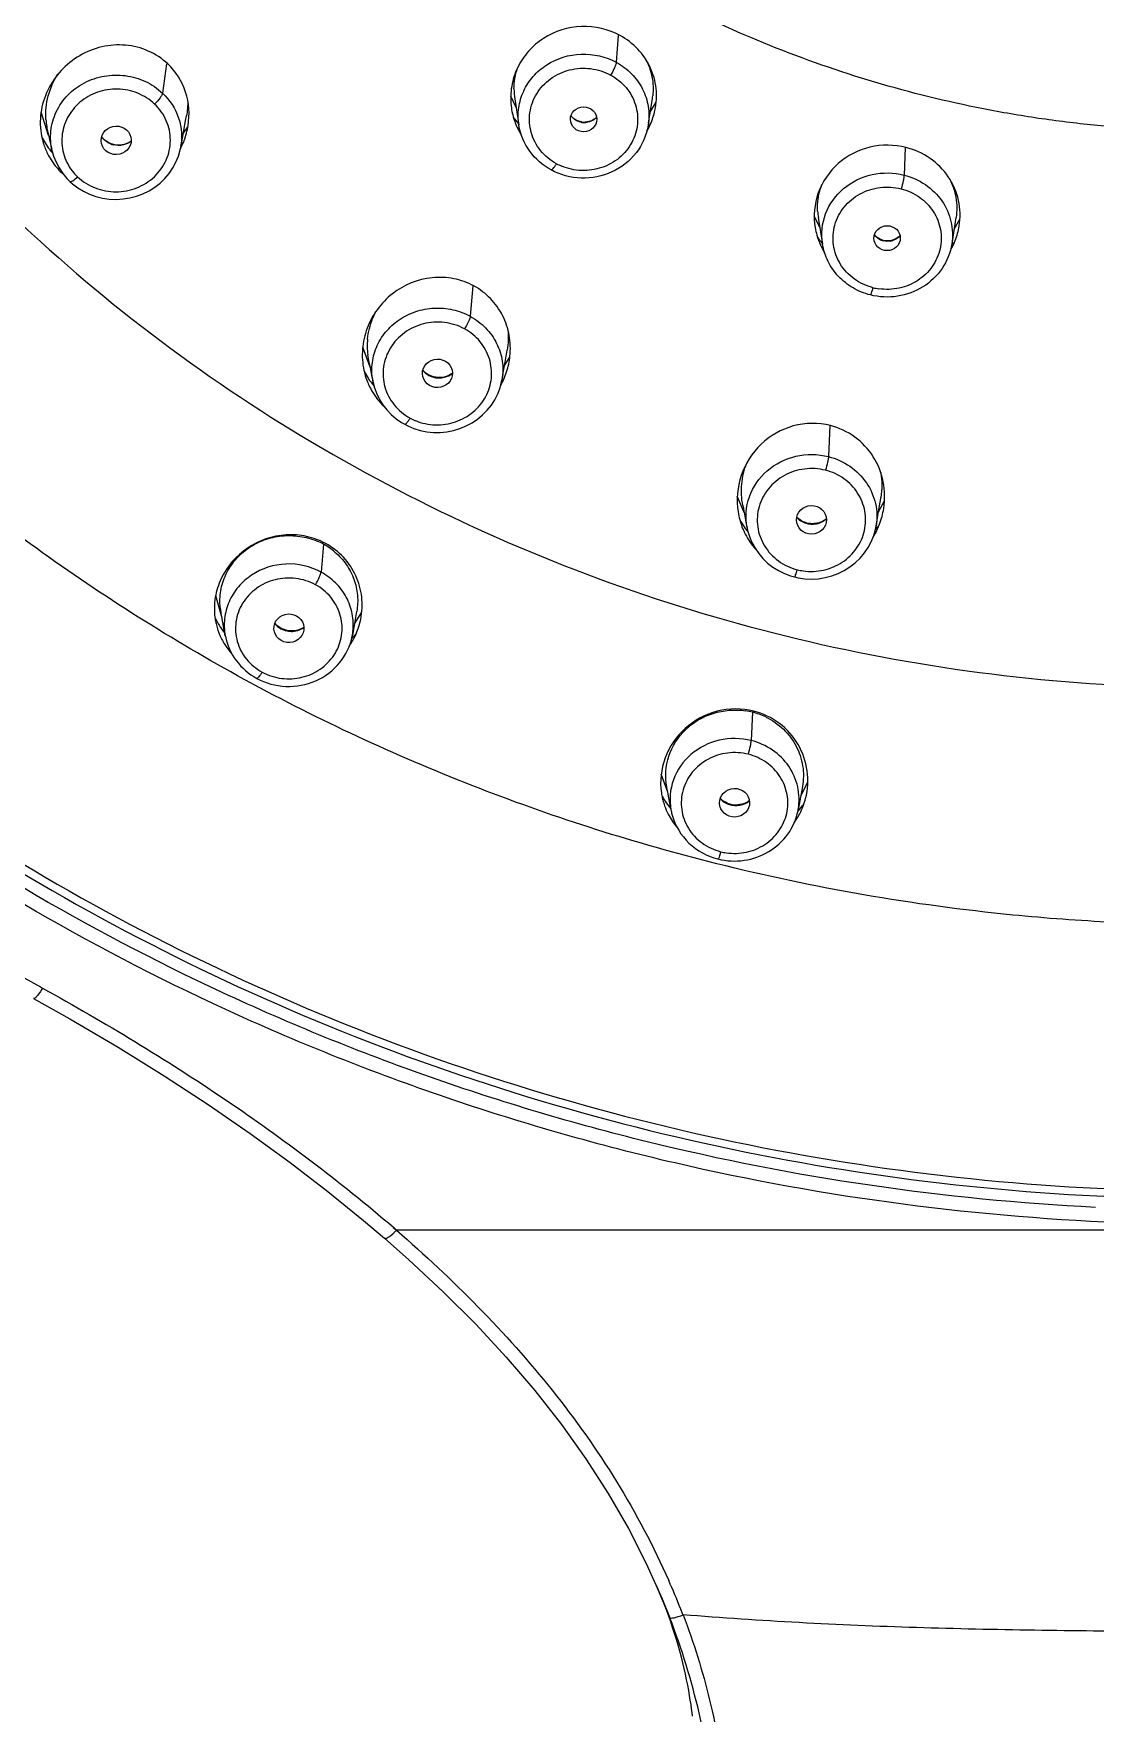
# Model space of a CAD drawing. Header units: millimetres. Extents: x 15137 to 17513, y -10160 to -6800.
# Drawn here: x 16501.85 to 16530.08, y -8333.62 to -8288.96 of the extents above; entities that cross this region are included whole.
import ezdxf

# ---------------------------------------------------------------- set-up
doc = ezdxf.new("R2010")
doc.units = ezdxf.units.MM

msp = doc.modelspace()

# ---------------------------------------------------------------- linework, layer by layer
at = {"linetype": 'Continuous'}
for p, q in [((16517.395, -8289.004), (16517.344, -8289.721)), ((16505.382, -8289.758), (16505.281, -8290.539)), ((16502.253, -8291.664), (16502.051, -8291.05)), ((16514.682, -8290.925), (16514.539, -8290.622)), ((16514.645, -8290.689), (16514.756, -8291.393)), ((16518.201, -8291.343), (16518.305, -8290.685)), ((16518.251, -8291.025), (16518.405, -8290.78)), ((16505.791, -8291.833), (16505.855, -8291.485)), ((16505.834, -8291.602), (16505.953, -8291.435)), ((16505.855, -8291.485), (16505.895, -8291.268)), ((16505.895, -8291.268), (16505.917, -8291.148)), ((16518.194, -8291.388), (16518.193, -8291.39)), ((16502.232, -8291.578), (16502.241, -8291.614)), ((16502.241, -8291.614), (16502.251, -8291.655)), ((16505.768, -8291.954), (16505.791, -8291.833)), ((16502.346, -8292.08), (16502.334, -8292.027)), ((16505.768, -8291.954), (16505.763, -8291.984)), ((16525.022, -8291.984), (16524.996, -8292.717)), ((16522.756, -8294.105), (16522.61, -8293.814)), ((16522.716, -8293.848), (16522.827, -8294.553)), ((16526.376, -8293.846), (16526.264, -8294.55)), ((16526.327, -8294.156), (16526.481, -8293.891)), ((16513.532, -8295.666), (16513.46, -8296.474)), ((16510.797, -8297.828), (16510.603, -8297.299)), ((16514.33, -8298.026), (16514.388, -8297.692)), ((16514.372, -8297.784), (16514.513, -8297.559)), ((16514.388, -8297.692), (16514.424, -8297.485)), ((16514.424, -8297.485), (16514.443, -8297.372)), ((16510.797, -8297.826), (16510.81, -8297.893)), ((16510.81, -8297.893), (16510.84, -8298.044)), ((16514.33, -8298.026), (16514.305, -8298.17)), ((16523.022, -8299.379), (16522.985, -8300.204)), ((16520.746, -8301.695), (16520.561, -8301.254)), ((16524.326, -8301.615), (16524.375, -8301.322)), ((16520.738, -8301.657), (16520.753, -8301.733)), ((16524.252, -8302.055), (16524.326, -8301.615)), ((16524.315, -8301.677), (16524.476, -8301.384)), ((16509.559, -8302.533), (16509.496, -8303.276)), ((16506.849, -8304.438), (16506.694, -8303.904)), ((16506.838, -8304.379), (16506.834, -8304.362)), ((16506.854, -8304.466), (16506.838, -8304.379)), ((16510.441, -8304.328), (16510.374, -8304.696)), ((16510.382, -8304.651), (16510.578, -8304.341)), ((16506.948, -8304.972), (16506.854, -8304.466)), ((16510.374, -8304.696), (16510.327, -8304.957)), ((16506.948, -8304.972), (16506.951, -8304.983)), ((16510.324, -8304.98), (16510.329, -8304.957)), ((16507.702, -8306.262), (16507.634, -8306.227)), ((16507.701, -8306.263), (16507.634, -8306.227)), ((16520.966, -8307), (16520.933, -8307.755)), ((16518.714, -8309.132), (16518.54, -8308.645)), ((16522.247, -8309.227), (16522.437, -8308.863)), ((16518.691, -8309.006), (16518.688, -8308.989)), ((16518.714, -8309.132), (16518.691, -8309.006)), ((16518.722, -8309.178), (16518.714, -8309.132)), ((16518.784, -8309.515), (16518.722, -8309.178)), ((16522.291, -8308.976), (16522.179, -8309.601)), ((16518.798, -8309.603), (16518.802, -8309.624)), ((16522.176, -8309.622), (16522.18, -8309.601)), ((16502.033, -8314.303), (16502.093, -8314.338)), ((16502.033, -8314.305), (16502.093, -8314.338)), ((16511.416, -8320.7), (16511.505, -8320.774)), ((16511.418, -8320.698), (16511.505, -8320.774)), ((16531.532, -8320.774), (16511.505, -8320.774)), ((16511.178, -8320.989), (16511.178, -8320.989)), ((16518.143, -8329.638), (16518.565, -8330.578)), ((16518.768, -8331.082), (16518.419, -8330.239)), ((16518.565, -8330.578), (16518.767, -8331.081))]:
    msp.add_line(p, q, dxfattribs=at)
for points in [[(16502.251, -8291.655), (16502.26, -8291.693), (16502.268, -8291.73), (16502.278, -8291.775)], [(16502.278, -8291.775), (16502.303, -8291.89), (16502.318, -8291.956), (16502.334, -8292.027)], [(16502.346, -8292.08), (16502.386, -8292.217), (16502.45, -8292.377), (16502.53, -8292.53), (16502.627, -8292.674), (16502.737, -8292.807), (16502.816, -8292.887)], [(16502.816, -8292.887), (16502.886, -8292.95), (16503.026, -8293.056), (16503.178, -8293.148), (16503.34, -8293.226), (16503.509, -8293.287), (16503.685, -8293.33), (16503.866, -8293.356), (16504.048, -8293.364), (16504.231, -8293.354), (16504.412, -8293.326), (16504.589, -8293.28), (16504.759, -8293.217), (16504.922, -8293.137), (16505.074, -8293.042), (16505.215, -8292.932), (16505.343, -8292.81), (16505.457, -8292.675), (16505.556, -8292.529), (16505.638, -8292.375), (16505.703, -8292.214), (16505.75, -8292.046), (16505.763, -8291.984)], [(16510.767, -8297.692), (16510.783, -8297.761), (16510.797, -8297.826)], [(16510.84, -8298.044), (16510.859, -8298.134), (16510.881, -8298.241)], [(16511.719, -8299.346), (16511.801, -8299.388), (16511.962, -8299.456), (16512.13, -8299.508), (16512.304, -8299.543), (16512.482, -8299.561), (16512.66, -8299.562), (16512.839, -8299.545), (16513.014, -8299.51), (16513.186, -8299.459), (16513.352, -8299.391), (16513.509, -8299.307), (16513.656, -8299.209), (16513.791, -8299.097), (16513.914, -8298.973), (16514.023, -8298.837), (16514.116, -8298.693), (16514.193, -8298.539), (16514.253, -8298.38), (16514.296, -8298.215), (16514.305, -8298.17)], [(16510.881, -8298.241), (16510.918, -8298.38), (16510.976, -8298.537), (16511.05, -8298.688), (16511.14, -8298.83), (16511.244, -8298.964), (16511.362, -8299.087), (16511.491, -8299.197), (16511.63, -8299.294), (16511.719, -8299.346)], [(16520.709, -8301.505), (16520.725, -8301.584), (16520.738, -8301.657)], [(16520.753, -8301.733), (16520.783, -8301.898), (16520.8, -8301.99), (16520.821, -8302.099)], [(16520.821, -8302.099), (16520.836, -8302.17), (16520.885, -8302.333), (16520.951, -8302.492), (16521.033, -8302.642), (16521.131, -8302.784), (16521.244, -8302.916), (16521.369, -8303.036), (16521.507, -8303.143), (16521.656, -8303.236), (16521.814, -8303.314), (16521.977, -8303.375), (16522.085, -8303.406)], [(16522.085, -8303.406), (16522.182, -8303.428), (16522.359, -8303.453), (16522.539, -8303.461), (16522.72, -8303.451), (16522.899, -8303.422), (16523.074, -8303.376), (16523.243, -8303.313), (16523.405, -8303.233), (16523.558, -8303.137), (16523.7, -8303.027), (16523.828, -8302.903), (16523.943, -8302.768), (16524.042, -8302.622), (16524.124, -8302.467), (16524.189, -8302.306), (16524.236, -8302.14), (16524.252, -8302.055)], [(16501.852, -8314.613), (16502.818, -8315.156), (16504.1, -8315.911), (16505.326, -8316.671), (16506.497, -8317.437), (16507.613, -8318.206), (16508.673, -8318.977), (16509.677, -8319.749), (16510.626, -8320.52), (16511.178, -8320.989)], [(16511.178, -8320.989), (16511.825, -8321.561), (16512.741, -8322.414), (16513.606, -8323.277), (16514.419, -8324.153), (16515.179, -8325.041), (16515.884, -8325.94), (16516.535, -8326.852), (16517.129, -8327.774), (16517.665, -8328.703), (16518.143, -8329.638)], [(16518.533, -8330.507), (16518.487, -8330.396), (16518.443, -8330.293), (16518.419, -8330.239)], [(16519.369, -8333.695), (16519.359, -8333.603), (16519.346, -8333.501), (16519.331, -8333.39), (16519.313, -8333.271), (16519.293, -8333.144), (16519.27, -8333.011), (16519.244, -8332.872), (16519.215, -8332.728), (16519.184, -8332.581), (16519.15, -8332.431), (16519.113, -8332.278), (16519.074, -8332.124), (16519.033, -8331.968), (16518.989, -8331.812), (16518.942, -8331.656), (16518.894, -8331.499), (16518.843, -8331.343), (16518.791, -8331.19), (16518.739, -8331.041), (16518.686, -8330.895), (16518.633, -8330.758), (16518.583, -8330.628), (16518.533, -8330.507)]]:
    msp.add_lwpolyline(points, dxfattribs=at)
for centre, radius, start, end in [((16516.313, -8290.426), 1.688, 180.1324, 189.0311), ((16516.376, -8290.673), 1.839, 186.4068, 192.5662), ((16516.683, -8290.433), 1.642, 351.1871, 353.6544), ((16516.564, -8290.604), 1.851, 341.5946, 347.6907), ((16504.069, -8291.122), 1.893, 183.5041, 189.3995), ((16504.02, -8291.13), 1.844, 189.4026, 194.0714), ((16503.968, -8291.081), 2.018, 339.0154, 350.9016), ((16516.382, -8290.671), 1.846, 192.5687, 203.8758), ((16516.372, -8289.989), 2.128, 213.9365, 217.4127), ((16516.38, -8289.982), 2.138, 217.4122, 220.2928), ((16516.364, -8290.679), 1.826, 203.8982, 205.2333), ((16516.373, -8290.674), 1.836, 205.2398, 211.0211), ((16516.497, -8290.869), 0.455, 257.5406, 273.5324), ((16516.499, -8290.836), 0.476, 260.2898, 272.6149), ((16516.514, -8290.586), 1.905, 329.6604, 335.5873), ((16516.588, -8289.948), 2.182, 317.1102, 320.078), ((16516.53, -8290.593), 1.887, 335.586, 341.5955), ((16503.875, -8291.331), 1.845, 190.9762, 195.3469), ((16503.923, -8290.814), 2.051, 205.0777, 209.3182), ((16503.866, -8291.334), 1.835, 195.3483, 198.2208), ((16503.843, -8291.342), 1.81, 198.2088, 207.8181), ((16503.91, -8290.82), 2.037, 209.3311, 215.0756), ((16504.083, -8291.4), 0.522, 215.7964, 226.5983), ((16504.072, -8291.393), 0.514, 216.9698, 226.6405), ((16504.112, -8291.361), 0.57, 248.0378, 255.0904), ((16503.925, -8291.066), 2.064, 333.4575, 339.0416), ((16516.379, -8290.67), 1.844, 211.0186, 212.2519), ((16503.832, -8291.346), 1.799, 207.859, 214.1198), ((16503.906, -8290.823), 2.032, 215.0721, 220.7531), ((16503.837, -8291.343), 1.805, 214.1096, 226.5626), ((16503.92, -8291.063), 2.07, 332.6147, 333.4588), ((16503.819, -8291.36), 1.78, 226.606, 228.5392), ((16503.963, -8291.773), 1.368, 220.1118, 226.5831), ((16516.497, -8291.03), 1.572, 241.8504, 247.4077), ((16524.379, -8293.581), 1.684, 183.3178, 189.1387), ((16524.475, -8293.813), 1.867, 189.4743, 195.5871), ((16524.628, -8293.78), 1.857, 344.7782, 350.8849), ((16524.47, -8293.815), 1.862, 195.5914, 204.2136), ((16524.439, -8293.139), 2.137, 215.2826, 220.3161), ((16524.477, -8293.811), 1.87, 204.2242, 206.6322), ((16524.443, -8293.136), 2.142, 220.3158, 220.9229), ((16524.556, -8294.034), 0.447, 239.5969, 255.7345), ((16524.559, -8294.036), 0.446, 279.7315, 287.86), ((16524.597, -8294.067), 0.391, 311.0134, 317.9586), ((16524.578, -8294.067), 0.408, 312.8693, 319.5082), ((16524.576, -8293.762), 1.912, 329.8545, 338.6774), ((16524.65, -8293.11), 2.176, 317.816, 319.6642), ((16524.609, -8293.775), 1.876, 338.6845, 344.7628), ((16524.483, -8293.808), 1.877, 206.6315, 207.8241), ((16524.489, -8293.805), 1.883, 207.8255, 211.5606), ((16524.557, -8294.147), 1.613, 256.2511, 261.7139), ((16512.696, -8297.274), 1.974, 174.4781, 186.456), ((16512.655, -8297.278), 1.933, 186.4794, 192.3686), ((16512.489, -8297.321), 2.039, 342.0641, 353.9746), ((16512.518, -8297.507), 1.926, 192.1217, 192.9051), ((16512.505, -8297.51), 1.913, 192.8981, 200.1649), ((16512.564, -8296.949), 2.161, 207.3069, 212.922), ((16512.472, -8297.522), 1.878, 200.1741, 204.5522), ((16512.535, -8296.968), 2.126, 212.918, 219.8988), ((16512.446, -8297.307), 2.085, 331.1934, 336.1631), ((16512.453, -8297.31), 2.077, 336.1613, 342.0648), ((16512.461, -8297.526), 1.866, 204.5615, 210.5539), ((16512.452, -8297.531), 1.855, 210.567, 226.1898), ((16512.556, -8297.91), 1.448, 241.3918, 247.6751), ((16522.283, -8300.974), 2.12, 350.5553, 351.3441), ((16522.551, -8301.366), 1.993, 188.9745, 194.9066), ((16522.43, -8301.266), 2.05, 345.0714, 351.0415), ((16522.519, -8301.374), 1.96, 194.9042, 202.6958), ((16522.61, -8300.758), 2.281, 210.9423, 216.4301), ((16522.506, -8301.379), 1.945, 202.7144, 203.2236), ((16522.508, -8301.378), 1.948, 203.2244, 207.1855), ((16522.575, -8300.784), 2.238, 216.4387, 219.2823), ((16522.558, -8301.416), 0.584, 255.8601, 269.5501), ((16522.559, -8301.42), 0.58, 269.506, 276.3954), ((16522.413, -8301.26), 2.068, 331.2385, 339.1023), ((16522.297, -8300.528), 2.522, 320.3415, 322.0121), ((16522.292, -8300.523), 2.529, 322.0116, 322.7109), ((16522.424, -8301.264), 2.056, 339.1022, 345.0599), ((16508.675, -8304.163), 1.855, 61.535, 67.2785), ((16508.677, -8304.138), 1.832, 55.4013, 61.2164), ((16508.684, -8304.127), 1.819, 49.5574, 55.4072), ((16522.494, -8301.386), 1.932, 207.1785, 221.447), ((16522.424, -8301.266), 2.056, 328.3858, 331.2335), ((16522.523, -8301.772), 1.486, 255.8005, 261.9765), ((16508.45, -8304.054), 1.645, 185.9482, 190.8061), ((16508.451, -8304.247), 1.792, 187.2923, 191.7864), ((16508.537, -8303.627), 2.047, 204.4716, 208.873), ((16508.457, -8304.246), 1.798, 191.7866, 196.1287), ((16508.455, -8304.246), 1.797, 196.1322, 205.8437), ((16508.549, -8303.62), 2.061, 208.8755, 211.7662), ((16508.56, -8303.614), 2.074, 211.7639, 212.5661), ((16508.57, -8303.607), 2.086, 212.5688, 216.2259), ((16508.578, -8303.602), 2.095, 216.2244, 218.3244), ((16508.708, -8304.269), 0.583, 241.4389, 255.4895), ((16508.71, -8304.258), 0.594, 255.5042, 269.3853), ((16508.71, -8304.266), 0.587, 269.4021, 272.9088), ((16508.668, -8303.423), 2.305, 315.9851, 319.9771), ((16508.812, -8304.681), 1.542, 349.69, 353.6494), ((16508.661, -8304.142), 1.929, 336.3552, 342.4716), ((16508.678, -8304.147), 1.91, 342.4713, 348.5924), ((16508.465, -8304.241), 1.808, 205.8647, 210.8039), ((16508.493, -8304.223), 1.841, 210.8273, 222.1351), ((16508.649, -8304.134), 1.943, 325.5543, 327.8133), ((16508.659, -8304.141), 1.931, 327.8208, 336.3499), ((16508.665, -8303.421), 2.309, 315.4561, 315.9859), ((16508.671, -8304.539), 1.581, 241.9851, 247.4783), ((16520.503, -8308.848), 1.905, 75.9497, 81.5915), ((16520.496, -8308.833), 1.892, 69.9309, 75.6215), ((16520.498, -8308.828), 1.887, 64.2311, 69.9377), ((16520.357, -8308.876), 1.834, 188.3837, 190.6856), ((16520.354, -8308.877), 1.831, 190.6852, 194.6986), ((16520.417, -8308.221), 2.11, 208.1474, 212.871), ((16520.344, -8308.879), 1.82, 194.6982, 199.5981), ((16520.432, -8308.211), 2.128, 212.87, 218.4633), ((16520.546, -8308.822), 1.893, 339.3314, 345.552), ((16520.345, -8308.878), 1.822, 199.6191, 207.3728), ((16520.368, -8308.866), 1.848, 207.3719, 213.6019), ((16520.431, -8308.212), 2.127, 218.4635, 219.5817), ((16520.358, -8309.315), 1.586, 191.2302, 195.6672), ((16520.53, -8308.84), 0.627, 255.861, 273.9321), ((16520.527, -8308.885), 0.596, 255.8189, 269.6571), ((16520.526, -8308.891), 0.59, 269.6689, 283.5996), ((16520.53, -8308.908), 0.572, 283.6485, 287.2099), ((16520.539, -8308.82), 1.9, 326.9268, 332.2799), ((16520.534, -8308.126), 2.228, 317.4735, 324.0359), ((16520.658, -8309.322), 1.547, 349.643, 350.457), ((16520.534, -8308.818), 1.906, 332.281, 339.3305), ((16520.374, -8308.862), 1.855, 213.6021, 220.137), ((16520.539, -8308.82), 1.901, 324.4047, 326.9208), ((16520.503, -8309.134), 1.623, 256.3833, 261.7835), ((16499.09, -8338.794), 21.49, 23.6156, 23.8947), ((16499.239, -8338.73), 21.328, 21.4073, 23.618), ((16501.334, -8337.842), 18.698, 13.0836, 21.1927), ((16499.389, -8338.67), 21.166, 21.224, 21.4047), ((16503.114, -8337.421), 16.869, 6.179, 13.0594)]:
    msp.add_arc(centre, radius, start, end, dxfattribs=at)
for centre, major_axis, ratio in [((16516.475, -8291.236), (0.35, 0.003), 0.945966), ((16504.049, -8291.795), (0.401, 0.012), 0.945419), ((16524.546, -8294.397), (0.35, 0.002), 0.946303), ((16512.589, -8297.991), (0.4, 0.011), 0.947067), ((16522.534, -8301.886), (0.4, 0.006), 0.948309), ((16508.641, -8304.768), (0.4, 0.024), 0.948578), ((16520.49, -8309.409), (0.4, 0.014), 0.951309)]:
    msp.add_ellipse(centre, major_axis=major_axis, ratio=ratio, dxfattribs=at)
for points, knots in [([(16564.381, -8314.305), (16567.838, -8312.393), (16574.372, -8307.927), (16582.642, -8299.515), (16589.031, -8289.732), (16593.285, -8278.952), (16595.236, -8267.588), (16594.805, -8256.082), (16592.012, -8244.879), (16586.965, -8234.412), (16579.866, -8225.082), (16570.989, -8217.243), (16560.678, -8211.19), (16549.326, -8207.149), (16537.365, -8205.269), (16525.245, -8205.622), (16513.431, -8208.191), (16506.013, -8211.338), (16502.506, -8213.238)], [0, 0, 0, 0, 0.063059, 0.125441, 0.187164, 0.248341, 0.309174, 0.36992, 0.430848, 0.492201, 0.554154, 0.616784, 0.680067, 0.743881, 0.808029, 0.872266, 0.936332, 1, 1, 1, 1]), ([(16502.093, -8213.463), (16497.504, -8215.994), (16488.982, -8222.199), (16479.11, -8234.384), (16472.88, -8248.597), (16470.746, -8263.867), (16472.861, -8279.139), (16479.075, -8293.36), (16488.931, -8305.555), (16497.446, -8311.769), (16502.033, -8314.305)], [0, 0, 0, 0, 0.127405, 0.252982, 0.376963, 0.500012, 0.623059, 0.747033, 0.872602, 1, 1, 1, 1]), ([(16490.158, -8251.407), (16489.65, -8252.986), (16488.825, -8256.206), (16488.192, -8261.145), (16488.171, -8266.121), (16488.96, -8272.713), (16491.477, -8280.74), (16496.759, -8289.411), (16504.008, -8296.685), (16512.829, -8302.17), (16522.734, -8305.58), (16529.718, -8306.35), (16533.207, -8306.35)], [0, 0, 0, 0, 0.061272, 0.122397, 0.183469, 0.244587, 0.367105, 0.490819, 0.6161, 0.742973, 0.87113, 1, 1, 1, 1]), ([(16531.493, -8320.6), (16527.392, -8320.489), (16521.239, -8319.722), (16513.34, -8317.528), (16505.742, -8314.591), (16496.91, -8309.567), (16489.304, -8302.901), (16484.189, -8296.776), (16479.789, -8290.222), (16475.648, -8281.264), (16473.108, -8269.763), (16473.112, -8261.917), (16473.535, -8258.058)], [0, 0, 0, 0, 0.128621, 0.192791, 0.256745, 0.383633, 0.509158, 0.571464, 0.633428, 0.756283, 0.878292, 1, 1, 1, 1]), ([(16530.083, -8320.168), (16526.073, -8319.969), (16520.07, -8319.093), (16512.382, -8316.802), (16505.001, -8313.8), (16496.437, -8308.756), (16489.077, -8302.147), (16484.132, -8296.106), (16479.879, -8289.657), (16475.878, -8280.868), (16473.419, -8269.607), (16473.414, -8261.928), (16473.816, -8258.149)], [0, 0, 0, 0, 0.128635, 0.19279, 0.256725, 0.383569, 0.509059, 0.571354, 0.633313, 0.75619, 0.878242, 1, 1, 1, 1]), ([(16474.227, -8258.183), (16473.821, -8261.955), (16473.821, -8269.622), (16476.281, -8280.866), (16481.092, -8291.405), (16488.051, -8300.796), (16496.862, -8308.657), (16507.161, -8314.669), (16518.518, -8318.591), (16526.49, -8319.707), (16530.492, -8319.881)], [0, 0, 0, 0, 0.121821, 0.243933, 0.366866, 0.491007, 0.616541, 0.743419, 0.871379, 1, 1, 1, 1]), ([(16474.536, -8258.22), (16474.124, -8261.975), (16474.112, -8269.607), (16476.545, -8280.804), (16481.324, -8291.302), (16488.244, -8300.658), (16497.013, -8308.492), (16507.268, -8314.484), (16518.578, -8318.393), (16526.519, -8319.506), (16530.505, -8319.679)], [0, 0, 0, 0, 0.121789, 0.243869, 0.366776, 0.490906, 0.616444, 0.743343, 0.871338, 1, 1, 1, 1]), ([(16533.207, -8291.55), (16532.71, -8291.55), (16531.717, -8291.524), (16530.231, -8291.419), (16528.752, -8291.249), (16526.796, -8290.924), (16524.388, -8290.345), (16520.66, -8289.069), (16516.281, -8286.831), (16513.195, -8284.401), (16511.798, -8283.056)], [0, 0, 0, 0, 0.063166, 0.12633, 0.189451, 0.252524, 0.378435, 0.50397, 0.753232, 1, 1, 1, 1]), ([(16517.445, -8289.007), (16517.137, -8288.839), (16516.414, -8288.669), (16515.533, -8288.947), (16514.994, -8289.41), (16514.7, -8289.852), (16514.539, -8290.355), (16514.529, -8290.706), (16514.548, -8290.878)], [0, 0, 0, 0, 0.250738, 0.502128, 0.627863, 0.752633, 0.876572, 1, 1, 1, 1]), ([(16505.419, -8289.763), (16505.269, -8289.621), (16504.915, -8289.387), (16504.298, -8289.232), (16503.659, -8289.28), (16503.062, -8289.518), (16502.561, -8289.92), (16502.2, -8290.449), (16502.015, -8291.056), (16502.025, -8291.48), (16502.064, -8291.683)], [0, 0, 0, 0, 0.123394, 0.247917, 0.373583, 0.499934, 0.626301, 0.752012, 0.876598, 1, 1, 1, 1]), ([(16518.373, -8290.999), (16518.414, -8290.809), (16518.436, -8290.412), (16518.275, -8289.839), (16517.938, -8289.346), (16517.619, -8289.102), (16517.445, -8289.007)], [0, 0, 0, 0, 0.248879, 0.497097, 0.746959, 1, 1, 1, 1]), ([(16514.756, -8291.389), (16514.732, -8291.238), (16514.729, -8290.926), (16514.862, -8290.476), (16515.122, -8290.079), (16515.607, -8289.663), (16516.407, -8289.414), (16517.064, -8289.568), (16517.344, -8289.721)], [0, 0, 0, 0, 0.121599, 0.243713, 0.367272, 0.492736, 0.746092, 1, 1, 1, 1]), ([(16518.119, -8289.624), (16518.2, -8289.775), (16518.318, -8290.1), (16518.333, -8290.446), (16518.314, -8290.614)], [0, 0, 0, 0, 0.503111, 1, 1, 1, 1]), ([(16502.179, -8291.237), (16502.166, -8291.029), (16502.21, -8290.603), (16502.384, -8290.213), (16502.498, -8290.037)], [0, 0, 0, 0, 0.498936, 1, 1, 1, 1]), ([(16502.346, -8292.076), (16502.305, -8291.904), (16502.282, -8291.543), (16502.43, -8291.02), (16502.745, -8290.57), (16503.194, -8290.239), (16503.728, -8290.059), (16504.294, -8290.046), (16504.836, -8290.203), (16505.148, -8290.414), (16505.281, -8290.539)], [0, 0, 0, 0, 0.121163, 0.242769, 0.366125, 0.491458, 0.61882, 0.74688, 0.874319, 1, 1, 1, 1]), ([(16505.961, -8291.4), (16506.007, -8291.107), (16505.966, -8290.49), (16505.634, -8289.966), (16505.419, -8289.763)], [0, 0, 0, 0, 0.501494, 1, 1, 1, 1]), ([(16515.755, -8292.417), (16515.595, -8292.328), (16515.306, -8292.093), (16515.05, -8291.603), (16515.011, -8291.054), (16515.199, -8290.535), (16515.581, -8290.127), (16516.01, -8289.929), (16516.38, -8289.871), (16516.756, -8289.882), (16517.03, -8289.971), (16517.194, -8290.059)], [0, 0, 0, 0, 0.125416, 0.248221, 0.369654, 0.491803, 0.616299, 0.743356, 0.807778, 0.872288, 1, 1, 1, 1]), ([(16517.194, -8290.059), (16517.349, -8290.144), (16517.629, -8290.369), (16517.886, -8290.837), (16517.942, -8291.364), (16517.786, -8291.872), (16517.444, -8292.287), (16517.046, -8292.507), (16516.694, -8292.59), (16516.332, -8292.611), (16516.059, -8292.551), (16515.893, -8292.482)], [0, 0, 0, 0, 0.125536, 0.248528, 0.370073, 0.492104, 0.616259, 0.742972, 0.807298, 0.871822, 1, 1, 1, 1]), ([(16517.344, -8289.721), (16517.343, -8289.741), (16517.329, -8289.789), (16517.282, -8289.904), (16517.233, -8289.996), (16517.194, -8290.059)], [0, 0, 0, 0, 0.160292, 0.403128, 1, 1, 1, 1]), ([(16517.344, -8289.721), (16517.493, -8289.802), (16517.765, -8290.006), (16518.062, -8290.417), (16518.219, -8290.893), (16518.219, -8291.227), (16518.194, -8291.388)], [0, 0, 0, 0, 0.255075, 0.506054, 0.753673, 1, 1, 1, 1]), ([(16505.07, -8290.831), (16504.94, -8290.708), (16504.629, -8290.51), (16504.089, -8290.402), (16503.543, -8290.487), (16503.067, -8290.755), (16502.726, -8291.173), (16502.573, -8291.683), (16502.63, -8292.211), (16502.804, -8292.521), (16502.916, -8292.654)], [0, 0, 0, 0, 0.126252, 0.254329, 0.382617, 0.509261, 0.633333, 0.755332, 0.876858, 1, 1, 1, 1]), ([(16505.281, -8290.539), (16505.279, -8290.558), (16505.258, -8290.603), (16505.192, -8290.704), (16505.122, -8290.781), (16505.07, -8290.831)], [0, 0, 0, 0, 0.155376, 0.39995, 1, 1, 1, 1]), ([(16505.281, -8290.539), (16505.473, -8290.721), (16505.773, -8291.18), (16505.81, -8291.728), (16505.763, -8291.984)], [0, 0, 0, 0, 0.504009, 1, 1, 1, 1]), ([(16503.022, -8292.767), (16503.156, -8292.893), (16503.481, -8293.096), (16504.044, -8293.197), (16504.606, -8293.091), (16505.087, -8292.791), (16505.412, -8292.336), (16505.527, -8291.796), (16505.415, -8291.256), (16505.201, -8290.955), (16505.07, -8290.831)], [0, 0, 0, 0, 0.126165, 0.254351, 0.382692, 0.509184, 0.632966, 0.754797, 0.876466, 1, 1, 1, 1]), ([(16515.611, -8292.582), (16515.39, -8292.461), (16514.996, -8292.121), (16514.796, -8291.639), (16514.756, -8291.393)], [0, 0, 0, 0, 0.503901, 1, 1, 1, 1]), ([(16518.193, -8291.39), (16518.151, -8291.655), (16517.922, -8292.176), (16517.251, -8292.698), (16516.412, -8292.866), (16515.854, -8292.715), (16515.611, -8292.582)], [0, 0, 0, 0, 0.245192, 0.49459, 0.747429, 1, 1, 1, 1]), ([(16516.275, -8291.256), (16516.262, -8291.249), (16516.211, -8291.218), (16516.167, -8291.176), (16516.14, -8291.14)], [0, 0, 0, 0, 0.258383, 1, 1, 1, 1]), ([(16516.757, -8291.234), (16516.74, -8291.246), (16516.668, -8291.288), (16516.584, -8291.309), (16516.521, -8291.312)], [0, 0, 0, 0, 0.24299, 1, 1, 1, 1]), ([(16516.758, -8291.24), (16516.708, -8291.277), (16516.629, -8291.312), (16516.546, -8291.322), (16516.525, -8291.324)], [0, 0, 0, 0, 0.746158, 1, 1, 1, 1]), ([(16503.946, -8291.897), (16503.924, -8291.89), (16503.842, -8291.86), (16503.767, -8291.812), (16503.719, -8291.767)], [0, 0, 0, 0, 0.256197, 1, 1, 1, 1]), ([(16504.447, -8291.818), (16504.43, -8291.83), (16504.358, -8291.877), (16504.274, -8291.905), (16504.209, -8291.915)], [0, 0, 0, 0, 0.242856, 1, 1, 1, 1]), ([(16525.048, -8291.985), (16524.738, -8291.906), (16524.072, -8291.9), (16523.193, -8292.351), (16522.639, -8293.161), (16522.582, -8293.814), (16522.633, -8294.121)], [0, 0, 0, 0, 0.253522, 0.50534, 0.753606, 1, 1, 1, 1]), ([(16526.461, -8294.075), (16526.497, -8293.85), (16526.485, -8293.382), (16526.206, -8292.738), (16525.708, -8292.237), (16525.274, -8292.042), (16525.048, -8291.985)], [0, 0, 0, 0, 0.247723, 0.495596, 0.746023, 1, 1, 1, 1]), ([(16502.816, -8292.887), (16502.823, -8292.893), (16502.855, -8292.89), (16502.925, -8292.852), (16502.982, -8292.804), (16503.022, -8292.767)], [0, 0, 0, 0, 0.11458, 0.329595, 1, 1, 1, 1]), ([(16515.611, -8292.582), (16515.617, -8292.586), (16515.642, -8292.571), (16515.67, -8292.54), (16515.712, -8292.485), (16515.74, -8292.441), (16515.755, -8292.417)], [0, 0, 0, 0, 0.096717, 0.303418, 0.614157, 1, 1, 1, 1]), ([(16522.827, -8294.55), (16522.785, -8294.284), (16522.844, -8293.715), (16523.35, -8293.021), (16524.131, -8292.639), (16524.72, -8292.648), (16524.996, -8292.717)], [0, 0, 0, 0, 0.242735, 0.489781, 0.743415, 1, 1, 1, 1]), ([(16524.996, -8292.717), (16524.995, -8292.738), (16524.988, -8292.788), (16524.964, -8292.911), (16524.938, -8293.013), (16524.918, -8293.084)], [0, 0, 0, 0, 0.162542, 0.407357, 1, 1, 1, 1]), ([(16524.996, -8292.717), (16525.197, -8292.769), (16525.583, -8292.941), (16526.028, -8293.379), (16526.281, -8293.942), (16526.296, -8294.353), (16526.265, -8294.549)], [0, 0, 0, 0, 0.256431, 0.508107, 0.755142, 1, 1, 1, 1]), ([(16526.204, -8292.817), (16526.286, -8292.973), (16526.402, -8293.312), (16526.404, -8293.67), (16526.377, -8293.843)], [0, 0, 0, 0, 0.501829, 1, 1, 1, 1]), ([(16522.697, -8293.678), (16522.694, -8293.618), (16522.693, -8293.378), (16522.745, -8293.138), (16522.811, -8292.971)], [0, 0, 0, 0, 0.251159, 1, 1, 1, 1]), ([(16524.173, -8295.714), (16523.994, -8295.667), (16523.651, -8295.511), (16523.27, -8295.102), (16523.082, -8294.583), (16523.12, -8294.035), (16523.378, -8293.544), (16523.812, -8293.188), (16524.354, -8293.014), (16524.736, -8293.039), (16524.918, -8293.084)], [0, 0, 0, 0, 0.127144, 0.251708, 0.37392, 0.495427, 0.618302, 0.743774, 0.871543, 1, 1, 1, 1]), ([(16524.918, -8293.084), (16525.091, -8293.129), (16525.423, -8293.278), (16525.798, -8293.665), (16525.997, -8294.159), (16525.987, -8294.689), (16525.769, -8295.175), (16525.378, -8295.548), (16524.872, -8295.758), (16524.503, -8295.769), (16524.324, -8295.743)], [0, 0, 0, 0, 0.12729, 0.252102, 0.374573, 0.496159, 0.618818, 0.743891, 0.871376, 1, 1, 1, 1]), ([(16524.099, -8295.907), (16523.939, -8295.866), (16523.629, -8295.74), (16523.237, -8295.43), (16522.954, -8295.026), (16522.853, -8294.712), (16522.827, -8294.553)], [0, 0, 0, 0, 0.253641, 0.504928, 0.753485, 1, 1, 1, 1]), ([(16526.264, -8294.55), (16526.228, -8294.781), (16526.048, -8295.233), (16525.519, -8295.736), (16524.828, -8295.99), (16524.333, -8295.966), (16524.099, -8295.907)], [0, 0, 0, 0, 0.245314, 0.494113, 0.746413, 1, 1, 1, 1]), ([(16524.442, -8294.455), (16524.418, -8294.449), (16524.331, -8294.419), (16524.252, -8294.362), (16524.209, -8294.309)], [0, 0, 0, 0, 0.261528, 1, 1, 1, 1]), ([(16524.854, -8294.362), (16524.837, -8294.376), (16524.765, -8294.43), (16524.675, -8294.46), (16524.607, -8294.467)], [0, 0, 0, 0, 0.241546, 1, 1, 1, 1]), ([(16513.558, -8295.668), (16513.391, -8295.577), (16513.026, -8295.446), (16512.256, -8295.411), (16511.326, -8295.79), (16510.738, -8296.597), (16510.571, -8297.343), (16510.595, -8297.727), (16510.635, -8297.911)], [0, 0, 0, 0, 0.125172, 0.251099, 0.501506, 0.750977, 0.875826, 1, 1, 1, 1]), ([(16514.517, -8297.536), (16514.536, -8297.351), (16514.524, -8296.976), (16514.346, -8296.443), (16514.02, -8295.984), (16513.72, -8295.757), (16513.558, -8295.668)], [0, 0, 0, 0, 0.250318, 0.499872, 0.749516, 1, 1, 1, 1]), ([(16524.099, -8295.907), (16524.101, -8295.907), (16524.106, -8295.902), (16524.115, -8295.886), (16524.131, -8295.848), (16524.151, -8295.788), (16524.165, -8295.74), (16524.173, -8295.713)], [0, 0, 0, 0, 0.025677, 0.080989, 0.28574, 0.602242, 1, 1, 1, 1]), ([(16510.731, -8297.084), (16510.75, -8296.895), (16510.812, -8296.644), (16510.917, -8296.412), (16510.946, -8296.355)], [0, 0, 0, 0, 0.748431, 1, 1, 1, 1]), ([(16510.88, -8298.233), (16510.847, -8298.08), (16510.828, -8297.76), (16510.945, -8297.293), (16511.196, -8296.877), (16511.56, -8296.547), (16512.007, -8296.326), (16512.501, -8296.234), (16513.001, -8296.277), (16513.316, -8296.395), (16513.46, -8296.474)], [0, 0, 0, 0, 0.121201, 0.24283, 0.365674, 0.490404, 0.617085, 0.744873, 0.872897, 1, 1, 1, 1]), ([(16513.311, -8296.81), (16513.147, -8296.72), (16512.871, -8296.633), (16512.494, -8296.623), (16512.123, -8296.683), (16511.693, -8296.882), (16511.31, -8297.291), (16511.12, -8297.812), (16511.157, -8298.362), (16511.414, -8298.855), (16511.702, -8299.093), (16511.863, -8299.181)], [0, 0, 0, 0, 0.127664, 0.19214, 0.25653, 0.383613, 0.508123, 0.630276, 0.751739, 0.874544, 1, 1, 1, 1]), ([(16512.006, -8299.249), (16512.173, -8299.318), (16512.536, -8299.394), (16513.081, -8299.31), (16513.559, -8299.044), (16513.903, -8298.628), (16514.058, -8298.118), (16514.002, -8297.59), (16513.745, -8297.121), (16513.466, -8296.894), (16513.311, -8296.81)], [0, 0, 0, 0, 0.128056, 0.256443, 0.383348, 0.507681, 0.629878, 0.751567, 0.874539, 1, 1, 1, 1]), ([(16513.46, -8296.474), (16513.459, -8296.493), (16513.444, -8296.542), (16513.398, -8296.656), (16513.349, -8296.747), (16513.311, -8296.81)], [0, 0, 0, 0, 0.159021, 0.40691, 1, 1, 1, 1]), ([(16513.46, -8296.474), (16513.611, -8296.556), (16513.887, -8296.763), (16514.185, -8297.181), (16514.338, -8297.665), (16514.334, -8298.003), (16514.305, -8298.166)], [0, 0, 0, 0, 0.25523, 0.506021, 0.753476, 1, 1, 1, 1]), ([(16512.354, -8298.032), (16512.339, -8298.023), (16512.282, -8297.989), (16512.232, -8297.944), (16512.2, -8297.907)], [0, 0, 0, 0, 0.256828, 1, 1, 1, 1]), ([(16512.712, -8298.099), (16512.681, -8298.103), (16512.559, -8298.108), (16512.434, -8298.075), (16512.354, -8298.032)], [0, 0, 0, 0, 0.252202, 1, 1, 1, 1]), ([(16512.696, -8298.111), (16512.723, -8298.108), (16512.829, -8298.089), (16512.929, -8298.039), (16512.99, -8297.988)], [0, 0, 0, 0, 0.254974, 1, 1, 1, 1]), ([(16512.977, -8297.994), (16512.959, -8298.008), (16512.878, -8298.06), (16512.784, -8298.09), (16512.712, -8298.099)], [0, 0, 0, 0, 0.242392, 1, 1, 1, 1]), ([(16507.634, -8306.227), (16505.719, -8305.19), (16502.025, -8302.884), (16498.653, -8300.127), (16497.07, -8298.653)], [0, 0, 0, 0, 0.501706, 1, 1, 1, 1]), ([(16511.72, -8299.346), (16511.726, -8299.349), (16511.751, -8299.335), (16511.78, -8299.302), (16511.821, -8299.247), (16511.849, -8299.204), (16511.863, -8299.181)], [0, 0, 0, 0, 0.098142, 0.311172, 0.631659, 1, 1, 1, 1]), ([(16523.036, -8299.38), (16522.717, -8299.299), (16522.025, -8299.308), (16521.139, -8299.819), (16520.592, -8300.676), (16520.532, -8301.356), (16520.583, -8301.677)], [0, 0, 0, 0, 0.250916, 0.501994, 0.751822, 1, 1, 1, 1]), ([(16524.455, -8301.586), (16524.492, -8301.35), (16524.484, -8300.863), (16524.213, -8300.184), (16523.714, -8299.647), (16523.268, -8299.439), (16523.036, -8299.38)], [0, 0, 0, 0, 0.249502, 0.498814, 0.748735, 1, 1, 1, 1]), ([(16520.709, -8301.505), (16520.672, -8301.319), (16520.654, -8300.933), (16520.744, -8300.558), (16520.813, -8300.38)], [0, 0, 0, 0, 0.498214, 1, 1, 1, 1]), ([(16520.82, -8302.093), (16520.769, -8301.824), (16520.813, -8301.243), (16521.315, -8300.527), (16522.104, -8300.127), (16522.705, -8300.133), (16522.985, -8300.204)], [0, 0, 0, 0, 0.243007, 0.489878, 0.743398, 1, 1, 1, 1]), ([(16522.985, -8300.204), (16522.984, -8300.224), (16522.977, -8300.275), (16522.953, -8300.397), (16522.928, -8300.498), (16522.908, -8300.568)], [0, 0, 0, 0, 0.161269, 0.41119, 1, 1, 1, 1]), ([(16522.985, -8300.204), (16523.188, -8300.255), (16523.576, -8300.429), (16524.023, -8300.874), (16524.274, -8301.442), (16524.285, -8301.856), (16524.253, -8302.053)], [0, 0, 0, 0, 0.256563, 0.508077, 0.755155, 1, 1, 1, 1]), ([(16522.908, -8300.568), (16522.726, -8300.522), (16522.436, -8300.505), (16522.069, -8300.588), (16521.726, -8300.736), (16521.365, -8301.034), (16521.106, -8301.525), (16521.067, -8302.076), (16521.254, -8302.597), (16521.635, -8303.008), (16521.978, -8303.167), (16522.158, -8303.213)], [0, 0, 0, 0, 0.128339, 0.192637, 0.256527, 0.381954, 0.504778, 0.626219, 0.748386, 0.872881, 1, 1, 1, 1]), ([(16522.316, -8303.244), (16522.495, -8303.269), (16522.864, -8303.254), (16523.369, -8303.041), (16523.759, -8302.666), (16523.978, -8302.178), (16523.987, -8301.647), (16523.788, -8301.152), (16523.413, -8300.763), (16523.081, -8300.612), (16522.908, -8300.568)], [0, 0, 0, 0, 0.128414, 0.255873, 0.381074, 0.503853, 0.625553, 0.748112, 0.872844, 1, 1, 1, 1]), ([(16522.141, -8301.818), (16522.158, -8301.838), (16522.236, -8301.912), (16522.337, -8301.962), (16522.416, -8301.982)], [0, 0, 0, 0, 0.246993, 1, 1, 1, 1]), ([(16522.412, -8301.971), (16522.385, -8301.964), (16522.286, -8301.931), (16522.195, -8301.871), (16522.142, -8301.814)], [0, 0, 0, 0, 0.259595, 1, 1, 1, 1]), ([(16522.933, -8301.854), (16522.911, -8301.873), (16522.815, -8301.944), (16522.695, -8301.981), (16522.605, -8301.987)], [0, 0, 0, 0, 0.24078, 1, 1, 1, 1]), ([(16522.623, -8301.996), (16522.652, -8301.993), (16522.764, -8301.972), (16522.87, -8301.916), (16522.932, -8301.858)], [0, 0, 0, 0, 0.255704, 1, 1, 1, 1]), ([(16509.622, -8302.518), (16509.463, -8302.431), (16509.116, -8302.303), (16508.385, -8302.249), (16507.49, -8302.555), (16506.873, -8303.264), (16506.658, -8303.945), (16506.651, -8304.302), (16506.673, -8304.475)], [0, 0, 0, 0, 0.126516, 0.253917, 0.506675, 0.755199, 0.878134, 1, 1, 1, 1]), ([(16506.814, -8304.224), (16506.798, -8304.074), (16506.809, -8303.767), (16506.949, -8303.327), (16507.203, -8302.935), (16507.555, -8302.621), (16507.981, -8302.403), (16508.45, -8302.296), (16508.933, -8302.305), (16509.244, -8302.391), (16509.391, -8302.452)], [0, 0, 0, 0, 0.121053, 0.242786, 0.365819, 0.490482, 0.616841, 0.744474, 0.872471, 1, 1, 1, 1]), ([(16510.551, -8304.525), (16510.589, -8304.334), (16510.607, -8303.936), (16510.448, -8303.36), (16510.115, -8302.86), (16509.796, -8302.613), (16509.622, -8302.518)], [0, 0, 0, 0, 0.24844, 0.497254, 0.747516, 1, 1, 1, 1]), ([(16509.496, -8303.276), (16509.215, -8303.123), (16508.557, -8302.971), (16507.759, -8303.229), (16507.281, -8303.654), (16507.029, -8304.056), (16506.907, -8304.509), (16506.92, -8304.821), (16506.948, -8304.972)], [0, 0, 0, 0, 0.253991, 0.50732, 0.632742, 0.756238, 0.878328, 1, 1, 1, 1]), ([(16509.864, -8302.743), (16509.978, -8302.84), (16510.18, -8303.062), (16510.386, -8303.459), (16510.483, -8303.891), (16510.469, -8304.185), (16510.443, -8304.328)], [0, 0, 0, 0, 0.254231, 0.504845, 0.75282, 1, 1, 1, 1]), ([(16509.347, -8303.612), (16509.185, -8303.526), (16508.915, -8303.438), (16508.545, -8303.428), (16508.18, -8303.485), (16507.757, -8303.68), (16507.381, -8304.082), (16507.196, -8304.593), (16507.234, -8305.133), (16507.486, -8305.617), (16507.771, -8305.848), (16507.928, -8305.936)], [0, 0, 0, 0, 0.127721, 0.192235, 0.25666, 0.38371, 0.5082, 0.630343, 0.751768, 0.874578, 1, 1, 1, 1]), ([(16509.347, -8303.613), (16509.385, -8303.55), (16509.434, -8303.458), (16509.48, -8303.344), (16509.495, -8303.296), (16509.496, -8303.276)], [0, 0, 0, 0, 0.594385, 0.837684, 1, 1, 1, 1]), ([(16510.344, -8304.852), (16510.361, -8304.698), (16510.348, -8304.381), (16510.187, -8303.932), (16509.898, -8303.546), (16509.637, -8303.353), (16509.496, -8303.276)], [0, 0, 0, 0, 0.24624, 0.493934, 0.744991, 1, 1, 1, 1]), ([(16522.085, -8303.405), (16522.087, -8303.406), (16522.092, -8303.401), (16522.101, -8303.384), (16522.117, -8303.345), (16522.137, -8303.285), (16522.151, -8303.238), (16522.158, -8303.213)], [0, 0, 0, 0, 0.026487, 0.081949, 0.293926, 0.620557, 1, 1, 1, 1]), ([(16508.065, -8306), (16508.229, -8306.068), (16508.497, -8306.127), (16508.854, -8306.106), (16509.201, -8306.024), (16509.592, -8305.807), (16509.929, -8305.399), (16510.083, -8304.899), (16510.028, -8304.38), (16509.775, -8303.918), (16509.499, -8303.697), (16509.347, -8303.612)], [0, 0, 0, 0, 0.128175, 0.192703, 0.257026, 0.383731, 0.507878, 0.629906, 0.751448, 0.874451, 1, 1, 1, 1]), ([(16508.422, -8304.765), (16508.407, -8304.757), (16508.35, -8304.722), (16508.298, -8304.677), (16508.266, -8304.639)], [0, 0, 0, 0, 0.257576, 1, 1, 1, 1]), ([(16508.708, -8304.839), (16508.633, -8304.839), (16508.533, -8304.819), (16508.444, -8304.777), (16508.422, -8304.765)], [0, 0, 0, 0, 0.753434, 1, 1, 1, 1]), ([(16509.035, -8304.745), (16509.012, -8304.76), (16508.912, -8304.817), (16508.795, -8304.841), (16508.708, -8304.839)], [0, 0, 0, 0, 0.240228, 1, 1, 1, 1]), ([(16508.74, -8304.852), (16508.767, -8304.85), (16508.873, -8304.837), (16508.976, -8304.794), (16509.041, -8304.746)], [0, 0, 0, 0, 0.254739, 1, 1, 1, 1]), ([(16506.951, -8304.983), (16506.997, -8305.215), (16507.199, -8305.666), (16507.574, -8305.986), (16507.784, -8306.101)], [0, 0, 0, 0, 0.496213, 1, 1, 1, 1]), ([(16507.784, -8306.101), (16508.02, -8306.23), (16508.56, -8306.378), (16509.375, -8306.225), (16510.036, -8305.734), (16510.274, -8305.236), (16510.324, -8304.98)], [0, 0, 0, 0, 0.25243, 0.50519, 0.754678, 1, 1, 1, 1]), ([(16507.928, -8305.935), (16507.913, -8305.96), (16507.886, -8306.003), (16507.843, -8306.058), (16507.815, -8306.09), (16507.791, -8306.104), (16507.785, -8306.101)], [0, 0, 0, 0, 0.384862, 0.696313, 0.903276, 1, 1, 1, 1]), ([(16520.016, -8311.03), (16517.871, -8310.493), (16513.656, -8309.156), (16509.638, -8307.307), (16507.701, -8306.263)], [0, 0, 0, 0, 0.501204, 1, 1, 1, 1]), ([(16520.998, -8306.973), (16520.685, -8306.894), (16520.008, -8306.897), (16519.131, -8307.372), (16518.571, -8308.181), (16518.498, -8308.836), (16518.543, -8309.143)], [0, 0, 0, 0, 0.253984, 0.507009, 0.755808, 1, 1, 1, 1]), ([(16518.686, -8308.989), (16518.637, -8308.72), (16518.675, -8308.144), (16519.143, -8307.413), (16519.902, -8306.969), (16520.496, -8306.921), (16520.782, -8306.963)], [0, 0, 0, 0, 0.243299, 0.489883, 0.742964, 1, 1, 1, 1]), ([(16522.379, -8309.295), (16522.44, -8309.057), (16522.469, -8308.551), (16522.219, -8307.833), (16521.71, -8307.258), (16521.243, -8307.035), (16520.998, -8306.973)], [0, 0, 0, 0, 0.246903, 0.495214, 0.746165, 1, 1, 1, 1]), ([(16521.318, -8307.129), (16521.49, -8307.212), (16521.806, -8307.431), (16522.151, -8307.885), (16522.331, -8308.42), (16522.325, -8308.796), (16522.292, -8308.976)], [0, 0, 0, 0, 0.255853, 0.506935, 0.754025, 1, 1, 1, 1]), ([(16520.933, -8307.755), (16520.658, -8307.686), (16520.069, -8307.679), (16519.291, -8308.068), (16518.797, -8308.768), (16518.749, -8309.338), (16518.798, -8309.603)], [0, 0, 0, 0, 0.256668, 0.510276, 0.757234, 1, 1, 1, 1]), ([(16520.856, -8308.12), (16520.876, -8308.049), (16520.901, -8307.948), (16520.925, -8307.826), (16520.932, -8307.776), (16520.933, -8307.755)], [0, 0, 0, 0, 0.590136, 0.835388, 1, 1, 1, 1]), ([(16522.183, -8309.579), (16522.216, -8309.384), (16522.206, -8308.976), (16521.958, -8308.415), (16521.516, -8307.977), (16521.134, -8307.806), (16520.933, -8307.755)], [0, 0, 0, 0, 0.244903, 0.491913, 0.743543, 1, 1, 1, 1]), ([(16520.856, -8308.12), (16520.677, -8308.077), (16520.3, -8308.051), (16519.767, -8308.223), (16519.339, -8308.574), (16519.085, -8309.057), (16519.047, -8309.597), (16519.232, -8310.108), (16519.607, -8310.511), (16519.945, -8310.664), (16520.121, -8310.711)], [0, 0, 0, 0, 0.128467, 0.256243, 0.381708, 0.504578, 0.626078, 0.748281, 0.872849, 1, 1, 1, 1]), ([(16520.272, -8310.74), (16520.448, -8310.765), (16520.811, -8310.755), (16521.309, -8310.547), (16521.694, -8310.18), (16521.908, -8309.701), (16521.919, -8309.179), (16521.723, -8308.693), (16521.353, -8308.311), (16521.026, -8308.165), (16520.856, -8308.12)], [0, 0, 0, 0, 0.128619, 0.256105, 0.381169, 0.503821, 0.625405, 0.747873, 0.872696, 1, 1, 1, 1]), ([(16520.108, -8309.302), (16520.125, -8309.321), (16520.203, -8309.394), (16520.303, -8309.442), (16520.381, -8309.462)], [0, 0, 0, 0, 0.246391, 1, 1, 1, 1]), ([(16520.87, -8309.36), (16520.849, -8309.375), (16520.759, -8309.43), (16520.653, -8309.459), (16520.573, -8309.465)], [0, 0, 0, 0, 0.24046, 1, 1, 1, 1]), ([(16518.831, -8309.743), (16518.908, -8310.02), (16519.227, -8310.544), (16519.764, -8310.832), (16520.048, -8310.904)], [0, 0, 0, 0, 0.495223, 1, 1, 1, 1]), ([(16520.048, -8310.904), (16520.274, -8310.961), (16520.752, -8310.986), (16521.422, -8310.749), (16521.944, -8310.275), (16522.132, -8309.843), (16522.176, -8309.622)], [0, 0, 0, 0, 0.253446, 0.505692, 0.754582, 1, 1, 1, 1]), ([(16520.122, -8310.711), (16520.114, -8310.738), (16520.1, -8310.785), (16520.08, -8310.845), (16520.064, -8310.883), (16520.055, -8310.9), (16520.05, -8310.904), (16520.048, -8310.904)], [0, 0, 0, 0, 0.396794, 0.714151, 0.919226, 0.974316, 1, 1, 1, 1]), ([(16530.545, -8312.59), (16529.657, -8312.546), (16526.115, -8312.286), (16522.598, -8311.677), (16520.016, -8311.03)], [0, 0, 0, 0, 0.250331, 1, 1, 1, 1]), ([(16502.093, -8314.338), (16502.069, -8314.377), (16502.023, -8314.448), (16501.954, -8314.539), (16501.905, -8314.594), (16501.864, -8314.617), (16501.853, -8314.612)], [0, 0, 0, 0, 0.366229, 0.686734, 0.901401, 1, 1, 1, 1]), ([(16502.093, -8314.338), (16503.747, -8315.251), (16506.974, -8317.205), (16509.994, -8319.473), (16511.418, -8320.698)], [0, 0, 0, 0, 0.501367, 1, 1, 1, 1]), ([(16511.179, -8320.988), (16511.19, -8320.998), (16511.241, -8320.991), (16511.351, -8320.921), (16511.442, -8320.839), (16511.505, -8320.774)], [0, 0, 0, 0, 0.110748, 0.32431, 1, 1, 1, 1]), ([(16511.504, -8320.775), (16512.993, -8322.077), (16515.108, -8324.188), (16517.406, -8327.424), (16518.336, -8329.181), (16518.738, -8330.09)], [0, 0, 0, 0, 0.499643, 0.749099, 1, 1, 1, 1]), ([(16518.768, -8331.083), (16518.774, -8331.092), (16518.822, -8331.088), (16518.89, -8331.078), (16519, -8331.047), (16519.079, -8331.022), (16519.121, -8331.007)], [0, 0, 0, 0, 0.094547, 0.310615, 0.631074, 1, 1, 1, 1]), ([(16531.609, -8331.445), (16530.561, -8331.44), (16528.465, -8331.421), (16525.33, -8331.352), (16522.214, -8331.226), (16520.148, -8331.082), (16519.121, -8331.004)], [0, 0, 0, 0, 0.251705, 0.502948, 0.75283, 1, 1, 1, 1]), ([(16519.121, -8331.007), (16519.266, -8331.375), (16519.522, -8332.123), (16519.838, -8333.266), (16520.085, -8334.428), (16520.183, -8335.214), (16520.228, -8335.607)], [0, 0, 0, 0, 0.249632, 0.499656, 0.749806, 1, 1, 1, 1])]:
    msp.add_open_spline(points, degree=3, knots=knots, dxfattribs=at)
for points in [[(16514.625, -8290.43), (16514.624, -8290.242), (16514.656, -8290.051), (16514.718, -8289.873)], [(16505.948, -8290.73), (16505.953, -8290.87), (16505.943, -8291.011), (16505.917, -8291.148)], [(16516.281, -8291.27), (16516.226, -8291.24), (16516.176, -8291.196), (16516.139, -8291.144)], [(16516.419, -8291.306), (16516.369, -8291.297), (16516.32, -8291.281), (16516.275, -8291.256)], [(16516.399, -8291.314), (16516.358, -8291.305), (16516.318, -8291.29), (16516.281, -8291.27)], [(16516.82, -8291.179), (16516.801, -8291.2), (16516.78, -8291.218), (16516.757, -8291.234)], [(16516.821, -8291.183), (16516.803, -8291.204), (16516.781, -8291.223), (16516.758, -8291.24)], [(16503.898, -8291.89), (16503.835, -8291.864), (16503.775, -8291.826), (16503.725, -8291.779)], [(16504.209, -8291.915), (16504.122, -8291.929), (16504.03, -8291.922), (16503.946, -8291.897)], [(16504.242, -8291.917), (16504.152, -8291.938), (16504.054, -8291.936), (16503.965, -8291.912)], [(16504.449, -8291.819), (16504.388, -8291.866), (16504.316, -8291.9), (16504.242, -8291.917)], [(16524.329, -8294.42), (16524.283, -8294.392), (16524.241, -8294.355), (16524.208, -8294.312)], [(16524.607, -8294.467), (16524.552, -8294.472), (16524.495, -8294.468), (16524.442, -8294.455)], [(16524.634, -8294.475), (16524.572, -8294.485), (16524.507, -8294.483), (16524.445, -8294.467)], [(16524.856, -8294.367), (16524.811, -8294.409), (16524.754, -8294.441), (16524.696, -8294.46)], [(16514.464, -8296.841), (16514.481, -8297.017), (16514.473, -8297.197), (16514.443, -8297.372)], [(16512.199, -8297.911), (16512.243, -8297.965), (16512.299, -8298.011), (16512.36, -8298.044)], [(16512.36, -8298.044), (16512.4, -8298.066), (16512.444, -8298.083), (16512.489, -8298.095)], [(16512.489, -8298.095), (16512.556, -8298.113), (16512.627, -8298.118), (16512.696, -8298.111)], [(16524.374, -8300.631), (16524.411, -8300.848), (16524.412, -8301.075), (16524.379, -8301.293)], [(16522.605, -8301.987), (16522.54, -8301.992), (16522.474, -8301.987), (16522.412, -8301.971)], [(16508.264, -8304.644), (16508.308, -8304.7), (16508.366, -8304.747), (16508.429, -8304.781)], [(16520.206, -8309.374), (16520.171, -8309.352), (16520.138, -8309.326), (16520.11, -8309.296)], [(16520.699, -8309.454), (16520.771, -8309.432), (16520.839, -8309.395), (16520.895, -8309.346)], [(16520.377, -8309.447), (16520.317, -8309.432), (16520.258, -8309.407), (16520.206, -8309.374)]]:
    msp.add_open_spline(points, degree=3, dxfattribs=at)

doc.saveas('drawing.dxf')
